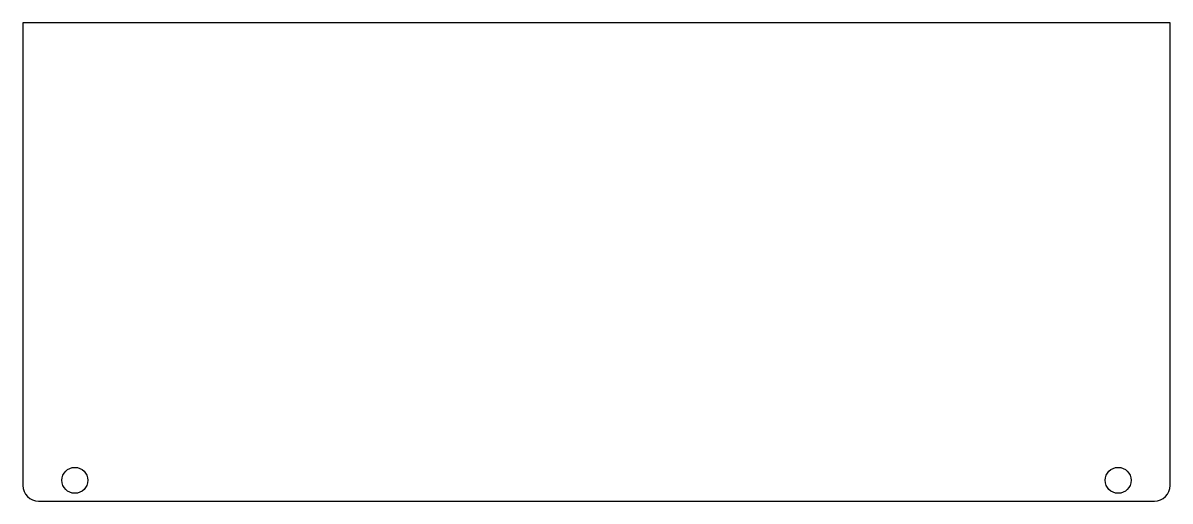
# Model space of a CAD drawing. Header units: millimetres. Extents: x 0 to 221, y 0 to 92.
import ezdxf

# ---------------------------------------------------------------- set-up
doc = ezdxf.new("R2010")
doc.units = ezdxf.units.MM

msp = doc.modelspace()

# ---------------------------------------------------------------- linework, layer by layer
at = {"color": 7, "linetype": 'Continuous', "lineweight": 25}
for p, q in [((221, 92.2), (0, 92.2)), ((0, 92.2), (0, 3)), ((221, 3), (221, 92.2)), ((3, 0), (218, 0))]:
    msp.add_line(p, q, dxfattribs=at)
for centre in [(10, 4), (211, 4)]:
    msp.add_circle(centre, 2.5, dxfattribs=at)
for centre, start, end in [((3, 3), 180, 270), ((218, 3), 270, 0)]:
    msp.add_arc(centre, 3, start, end, dxfattribs=at)

doc.saveas('drawing.dxf')
